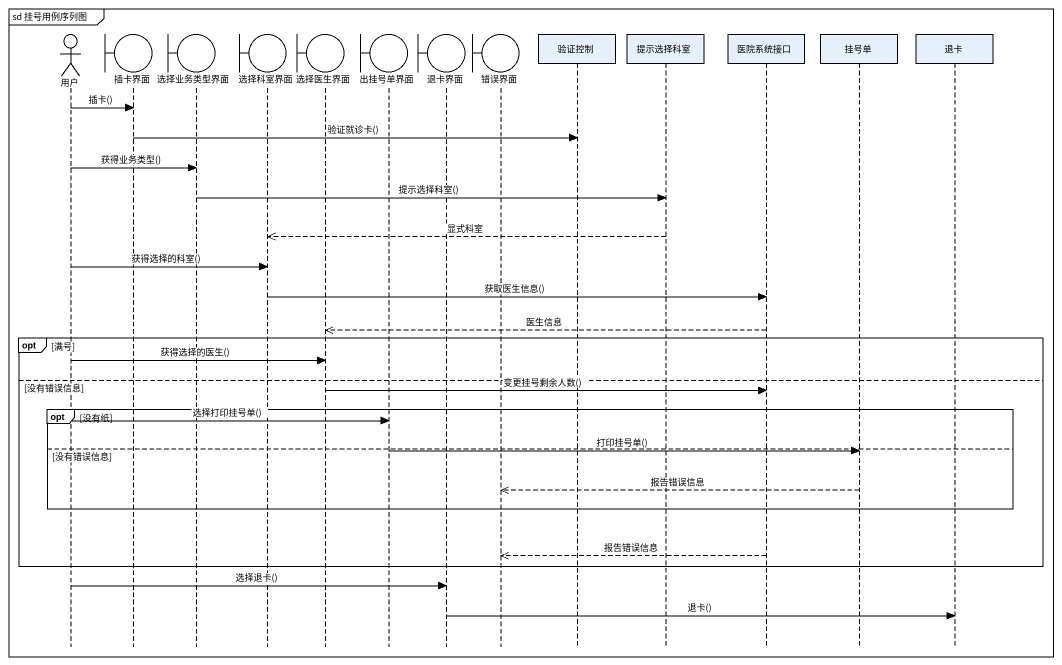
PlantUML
@startuml
mainframe sd 挂号用例序列图
hide footbox
actor 用户
boundary 插卡界面
boundary 选择业务类型界面
boundary 选择科室界面
boundary 选择医生界面
boundary 出挂号单界面
boundary 退卡界面
boundary 错误界面
participant 验证控制
participant 提示选择科室
participant 医院系统接口
participant 挂号单
participant 退卡

用户 -> 插卡界面 : 插卡()
插卡界面 -> 验证控制 : 验证就诊卡()
用户 -> 选择业务类型界面 : 获得业务类型()
选择业务类型界面 -> 提示选择科室 : 提示选择科室()
提示选择科室 -->> 选择科室界面 : 显式科室
用户 -> 选择科室界面 : 获得选择的科室()
选择科室界面 -> 医院系统接口 : 获取医生信息()
医院系统接口 -->> 选择医生界面 : 医生信息
opt 满号
  用户 -> 选择医生界面 : 获得选择的医生()
else 没有错误信息
  选择医生界面 -> 医院系统接口 : 变更挂号剩余人数()
  opt 没有纸
    用户 -> 出挂号单界面 : 选择打印挂号单()
  else 没有错误信息
    出挂号单界面 -> 挂号单 : 打印挂号单()
    挂号单 -->> 错误界面 : 报告错误信息
  end
  医院系统接口 -->> 错误界面 : 报告错误信息
end
用户 -> 退卡界面 : 选择退卡()
退卡界面 -> 退卡 : 退卡()
@enduml
